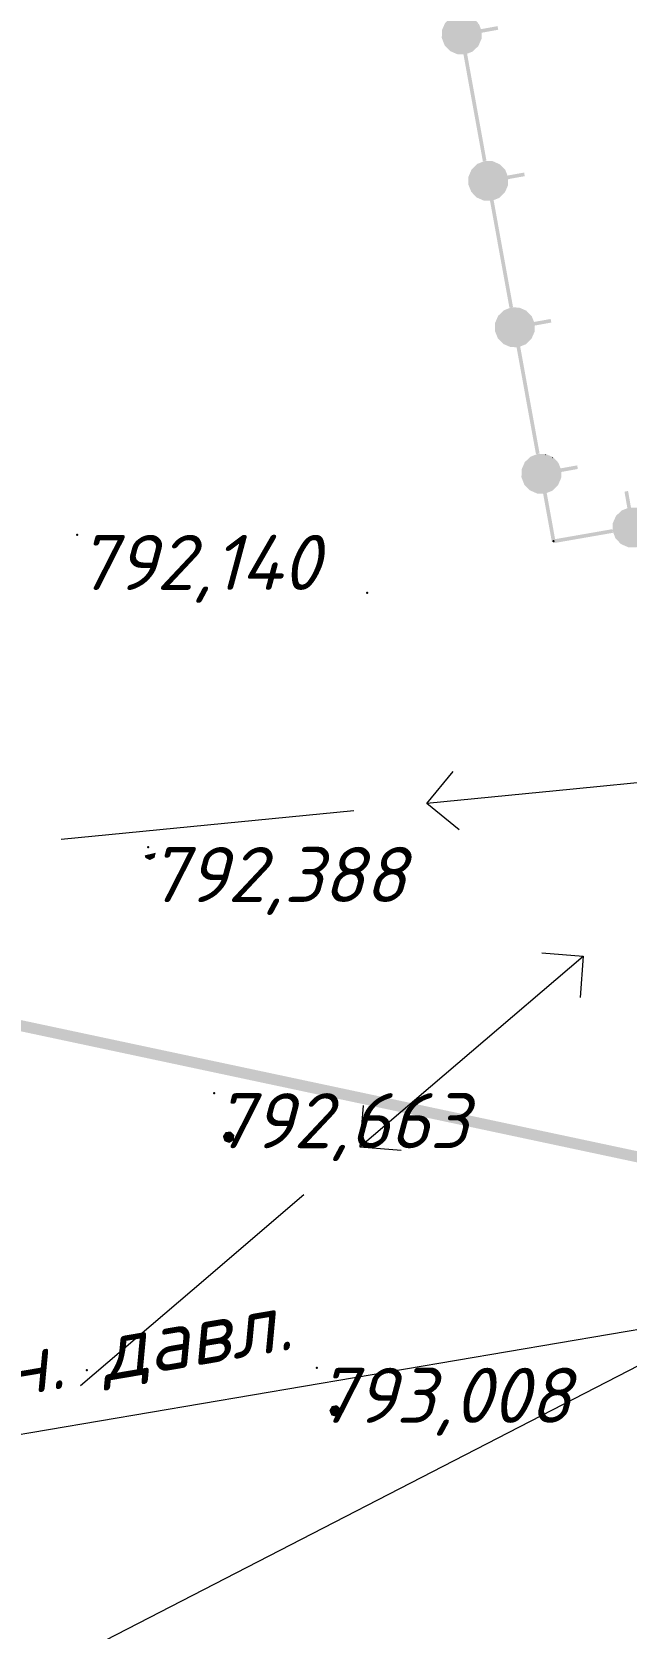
# Model space of a CAD drawing. Header units: metres. Extents: x 629572 to 645168, y 4785785 to 4790166.
# Drawn here: x 634829.39 to 634845.56, y 4788225.77 to 4788269.22 of the extents above; entities that cross this region are included whole.
import ezdxf

# ---------------------------------------------------------------- set-up
doc = ezdxf.new("R2010")
doc.units = ezdxf.units.M
doc.linetypes.add('Сплошная_0_50', pattern=[0])
for name, color, linetype in [('Газопровод подземный', 7, 'CONTINUOUS'), ('Дороги с покрытием (осевая линия)', 7, 'CONTINUOUS'), ('красная линия', 7, 'CONTINUOUS'), ('Нурсултан', 7, 'CONTINUOUS'), ('Ограды металлические (H более 1м) на металлических круглых столбах с шагом', 7, 'CONTINUOUS')]:
    doc.layers.add(name, color=color, linetype=linetype)
doc.layers.add('ЛЭП в.напряж.', color=10, linetype='SIL_KAB_VYSVOLT', lineweight=13)
doc.layers.add('ЛЭП н.напряж. подзем.', color=10, linetype='SIL_KAB_NIZVOLT', lineweight=13)
doc.styles.add('ISOCPEUR', font='isocpeui.ttf')
doc.styles.get("Standard").update_dxf_attribs({"font": 'isocpeui.ttf'})
doc.linetypes.add('GAZ_PODZ', pattern='A,4,-2.2,["|",Standard,S=1.8,R=0,X=-1.5,Y=-1],0,["-",Standard,S=1.5,R=0,X=-1.5,Y=0.05],4,-2,10,-2', length=24.2)
doc.linetypes.add('SIL_KAB_NIZVOLT', pattern='A,1,["<",Standard,S=1.6,R=0,X=-1,Y=-0.8],6,0,1,[">",Standard,S=1.6,R=0,X=-0.8,Y=-0.8],-2,8,-2', length=20)
doc.linetypes.add('SIL_KAB_VYSVOLT', pattern='A,1.5,["<<",Standard,S=1.6,R=0,X=-1.5,Y=-0.8],5,0,1.5,[">>",Standard,S=1.6,R=0,X=-2.14,Y=-0.8],-2,8,-2', length=20)

msp = doc.modelspace()

# ---------------------------------------------------------------- hatches: boundary and pattern name
at = {"layer": 'Дороги с покрытием (осевая линия)'}
for points in [[(634832.756, 4788246.869), (634832.757, 4788246.873), (634832.755, 4788246.873), (634832.746, 4788246.871), (634832.744, 4788246.87), (634832.736, 4788246.868), (634832.479, 4788246.806), (634832.469, 4788246.804), (634832.46, 4788246.802), (634832.475, 4788246.738), (634832.476, 4788246.734), (634832.48, 4788246.732), (634832.484, 4788246.741), (634832.48, 4788246.732), (634832.575, 4788246.687), (634832.598, 4788246.676), (634832.602, 4788246.686), (634832.598, 4788246.676), (634832.601, 4788246.675), (634832.603, 4788246.674), (634832.607, 4788246.677), (634832.723, 4788246.734), (634832.729, 4788246.741)], [(634834.894, 4788239.189), (634834.855, 4788239.227), (634834.854, 4788239.227), (634834.81, 4788239.273), (634834.803, 4788239.28), (634834.795, 4788239.283), (634834.795, 4788239.277), (634834.796, 4788239.273), (634834.795, 4788239.283), (634834.752, 4788239.278), (634834.665, 4788239.27), (634834.666, 4788239.26), (634834.665, 4788239.268), (634834.665, 4788239.27), (634834.66, 4788239.269), (634834.66, 4788239.268), (634834.658, 4788239.265), (634834.666, 4788239.26), (634834.658, 4788239.265), (634834.587, 4788239.156), (634834.584, 4788239.152), (634834.586, 4788239.148), (634834.595, 4788239.151), (634834.586, 4788239.148), (634834.59, 4788239.136), (634834.59, 4788239.134), (634834.63, 4788239.023), (634834.636, 4788239.017), (634834.639, 4788239.026), (634834.636, 4788239.017), (634834.735, 4788238.982), (634834.759, 4788238.974), (634834.761, 4788238.973), (634834.763, 4788238.972), (634834.767, 4788238.975), (634834.766, 4788238.976), (634834.762, 4788238.983), (634834.767, 4788238.975), (634834.877, 4788239.044), (634834.881, 4788239.046), (634834.882, 4788239.051), (634834.882, 4788239.06), (634834.879, 4788239.117), (634834.882, 4788239.051), (634834.896, 4788239.181), (634834.897, 4788239.185)], [(634837.786, 4788231.608), (634837.788, 4788231.68), (634837.789, 4788231.68), (634837.792, 4788231.736), (634837.792, 4788231.741), (634837.788, 4788231.744), (634837.697, 4788231.824), (634837.69, 4788231.83), (634837.684, 4788231.822), (634837.69, 4788231.83), (634837.686, 4788231.833), (634837.682, 4788231.832), (634837.64, 4788231.825), (634837.554, 4788231.809), (634837.549, 4788231.808), (634837.548, 4788231.807), (634837.547, 4788231.804), (634837.555, 4788231.799), (634837.547, 4788231.804), (634837.485, 4788231.689), (634837.485, 4788231.681), (634837.494, 4788231.685), (634837.485, 4788231.681), (634837.532, 4788231.57), (634837.532, 4788231.569), (634837.536, 4788231.56), (634837.543, 4788231.554), (634837.645, 4788231.527), (634837.669, 4788231.521), (634837.671, 4788231.53), (634837.677, 4788231.522), (634837.782, 4788231.6), (634837.777, 4788231.606), (634837.779, 4788231.604), (634837.782, 4788231.6), (634837.786, 4788231.608), (634837.776, 4788231.608)]]:
    msp.add_hatch(color=7, dxfattribs=at).paths.add_polyline_path(points)
at = {"layer": 'Ограды металлические (H более 1м) на металлических круглых столбах с шагом'}
for points in [[(634841.133, 4788268.609), (634841.661, 4788265.698), (634841.759, 4788265.716), (634841.232, 4788268.627), (634841.375, 4788268.684), (634841.367, 4788268.703), (634841.372, 4788268.691), (634841.375, 4788268.684), (634841.391, 4788268.694), (634841.414, 4788268.76), (634841.391, 4788268.694), (634841.532, 4788268.83), (634841.539, 4788268.837), (634841.543, 4788268.846), (634841.539, 4788268.902), (634841.537, 4788268.936), (634841.543, 4788268.846), (634841.621, 4788269.025), (634841.625, 4788269.034), (634841.625, 4788269.044), (634841.627, 4788269.198), (634842.079, 4788269.28), (634842.061, 4788269.378), (634841.609, 4788269.296), (634841.56, 4788269.421), (634841.553, 4788269.44), (634841.506, 4788269.421), (634841.542, 4788269.456), (634841.453, 4788269.548), (634841.407, 4788269.596), (634841.4, 4788269.603), (634841.391, 4788269.607), (634841.349, 4788269.625), (634841.212, 4788269.685), (634841.192, 4788269.639), (634841.193, 4788269.689), (634840.998, 4788269.692), (634840.997, 4788269.654), (634840.997, 4788269.653), (634840.998, 4788269.692), (634840.988, 4788269.693), (634840.978, 4788269.689), (634840.912, 4788269.614), (634840.938, 4788269.643), (634840.978, 4788269.689), (634840.797, 4788269.617), (634840.815, 4788269.571), (634840.8, 4788269.61), (634840.797, 4788269.617), (634840.788, 4788269.614), (634840.781, 4788269.607), (634840.758, 4788269.541), (634840.781, 4788269.607), (634840.64, 4788269.471), (634840.633, 4788269.464), (634840.629, 4788269.455), (634840.633, 4788269.399), (634840.635, 4788269.365), (634840.629, 4788269.455), (634840.551, 4788269.276), (634840.597, 4788269.256), (634840.581, 4788269.263), (634840.551, 4788269.276), (634840.548, 4788269.267), (634840.547, 4788269.257), (634840.544, 4788269.062), (634840.544, 4788269.052), (634840.548, 4788269.043), (634840.585, 4788269.058), (634840.548, 4788269.043), (634840.612, 4788268.88), (634840.619, 4788268.861), (634840.623, 4788268.852), (634840.63, 4788268.845), (634840.719, 4788268.753), (634840.765, 4788268.705), (634840.801, 4788268.74), (634840.765, 4788268.705), (634840.781, 4788268.694), (634840.788, 4788268.709), (634840.788, 4788268.71), (634840.781, 4788268.694), (634840.823, 4788268.676), (634840.96, 4788268.616), (634840.98, 4788268.662), (634840.96, 4788268.616), (634840.969, 4788268.612), (634840.979, 4788268.612)], [(634841.856, 4788264.623), (634842.384, 4788261.712), (634842.482, 4788261.73), (634841.954, 4788264.641), (634842.098, 4788264.698), (634842.079, 4788264.744), (634842.095, 4788264.705), (634842.098, 4788264.698), (634842.114, 4788264.708), (634842.136, 4788264.774), (634842.114, 4788264.708), (634842.254, 4788264.844), (634842.261, 4788264.851), (634842.265, 4788264.86), (634842.262, 4788264.916), (634842.26, 4788264.95), (634842.265, 4788264.86), (634842.343, 4788265.039), (634842.347, 4788265.048), (634842.347, 4788265.058), (634842.35, 4788265.212), (634842.801, 4788265.294), (634842.784, 4788265.392), (634842.332, 4788265.31), (634842.283, 4788265.435), (634842.275, 4788265.453), (634842.272, 4788265.463), (634842.265, 4788265.47), (634842.242, 4788265.447), (634842.229, 4788265.435), (634842.265, 4788265.47), (634842.176, 4788265.562), (634842.129, 4788265.61), (634842.122, 4788265.617), (634842.113, 4788265.621), (634842.107, 4788265.606), (634842.093, 4788265.575), (634842.113, 4788265.621), (634842.072, 4788265.639), (634841.934, 4788265.699), (634841.914, 4788265.653), (634841.934, 4788265.699), (634841.925, 4788265.703), (634841.915, 4788265.703), (634841.72, 4788265.706), (634841.72, 4788265.668), (634841.72, 4788265.666), (634841.72, 4788265.706), (634841.71, 4788265.707), (634841.701, 4788265.703), (634841.635, 4788265.628), (634841.661, 4788265.657), (634841.701, 4788265.703), (634841.52, 4788265.631), (634841.527, 4788265.612), (634841.522, 4788265.624), (634841.52, 4788265.631), (634841.51, 4788265.628), (634841.503, 4788265.621), (634841.481, 4788265.555), (634841.503, 4788265.621), (634841.363, 4788265.485), (634841.356, 4788265.478), (634841.352, 4788265.469), (634841.398, 4788265.449), (634841.395, 4788265.452), (634841.398, 4788265.449), (634841.352, 4788265.469), (634841.274, 4788265.29), (634841.32, 4788265.27), (634841.304, 4788265.277), (634841.274, 4788265.29), (634841.27, 4788265.281), (634841.27, 4788265.271), (634841.267, 4788265.076), (634841.266, 4788265.066), (634841.27, 4788265.057), (634841.307, 4788265.072), (634841.27, 4788265.057), (634841.334, 4788264.894), (634841.342, 4788264.875), (634841.345, 4788264.866), (634841.352, 4788264.859), (634841.441, 4788264.767), (634841.488, 4788264.719), (634841.524, 4788264.754), (634841.488, 4788264.719), (634841.504, 4788264.708), (634841.545, 4788264.69), (634841.683, 4788264.63), (634841.692, 4788264.626), (634841.702, 4788264.626), (634841.702, 4788264.633), (634841.703, 4788264.676), (634841.702, 4788264.626)], [(634842.578, 4788260.637), (634843.106, 4788257.726), (634843.205, 4788257.743), (634842.677, 4788260.655), (634842.82, 4788260.712), (634842.802, 4788260.758), (634842.817, 4788260.719), (634842.82, 4788260.712), (634842.836, 4788260.722), (634842.859, 4788260.788), (634842.836, 4788260.722), (634842.977, 4788260.858), (634842.984, 4788260.865), (634842.988, 4788260.874), (634842.984, 4788260.93), (634842.982, 4788260.964), (634842.988, 4788260.874), (634843.066, 4788261.053), (634843.07, 4788261.062), (634843.07, 4788261.072), (634843.072, 4788261.226), (634843.524, 4788261.308), (634843.506, 4788261.406), (634843.054, 4788261.324), (634843.005, 4788261.449), (634842.998, 4788261.467), (634842.987, 4788261.484), (634842.898, 4788261.576), (634842.852, 4788261.624), (634842.816, 4788261.589), (634842.852, 4788261.624), (634842.845, 4788261.631), (634842.836, 4788261.635), (634842.829, 4788261.62), (634842.822, 4788261.603), (634842.836, 4788261.635), (634842.794, 4788261.653), (634842.657, 4788261.713), (634842.637, 4788261.667), (634842.657, 4788261.713), (634842.648, 4788261.717), (634842.638, 4788261.717), (634842.443, 4788261.72), (634842.433, 4788261.721), (634842.424, 4788261.717), (634842.357, 4788261.641), (634842.383, 4788261.671), (634842.424, 4788261.717), (634842.242, 4788261.645), (634842.25, 4788261.626), (634842.245, 4788261.638), (634842.242, 4788261.645), (634842.233, 4788261.642), (634842.226, 4788261.635), (634842.26, 4788261.599), (634842.226, 4788261.635), (634842.203, 4788261.569), (634842.226, 4788261.635), (634842.085, 4788261.499), (634842.078, 4788261.492), (634842.074, 4788261.483), (634841.997, 4788261.304), (634842.042, 4788261.284), (634842.026, 4788261.291), (634841.997, 4788261.304), (634841.993, 4788261.295), (634841.992, 4788261.285), (634841.989, 4788261.09), (634841.989, 4788261.08), (634841.993, 4788261.071), (634842.03, 4788261.086), (634841.993, 4788261.071), (634842.057, 4788260.908), (634842.064, 4788260.889), (634842.111, 4788260.908), (634842.064, 4788260.889), (634842.068, 4788260.88), (634842.075, 4788260.873), (634842.164, 4788260.781), (634842.21, 4788260.733), (634842.226, 4788260.722), (634842.268, 4788260.704), (634842.405, 4788260.644), (634842.414, 4788260.64), (634842.424, 4788260.64), (634842.424, 4788260.647), (634842.425, 4788260.69), (634842.424, 4788260.64)], [(634845.202, 4788255.584), (634845.185, 4788255.683), (634843.627, 4788255.411), (634843.399, 4788256.669), (634843.543, 4788256.726), (634843.535, 4788256.745), (634843.54, 4788256.733), (634843.543, 4788256.726), (634843.559, 4788256.736), (634843.524, 4788256.772), (634843.559, 4788256.736), (634843.582, 4788256.802), (634843.559, 4788256.736), (634843.699, 4788256.872), (634843.706, 4788256.879), (634843.71, 4788256.888), (634843.707, 4788256.944), (634843.705, 4788256.978), (634843.71, 4788256.888), (634843.788, 4788257.067), (634843.742, 4788257.087), (634843.758, 4788257.08), (634843.788, 4788257.067), (634843.792, 4788257.076), (634843.792, 4788257.086), (634843.795, 4788257.24), (634844.246, 4788257.322), (634844.229, 4788257.42), (634843.777, 4788257.338), (634843.728, 4788257.463), (634843.72, 4788257.481), (634843.674, 4788257.463), (634843.72, 4788257.481), (634843.717, 4788257.491), (634843.71, 4788257.498), (634843.621, 4788257.59), (634843.574, 4788257.638), (634843.538, 4788257.603), (634843.558, 4788257.649), (634843.517, 4788257.667), (634843.379, 4788257.727), (634843.359, 4788257.681), (634843.36, 4788257.731), (634843.165, 4788257.734), (634843.155, 4788257.735), (634843.146, 4788257.731), (634843.161, 4788257.694), (634843.146, 4788257.731), (634843.08, 4788257.655), (634843.106, 4788257.685), (634843.146, 4788257.731), (634842.965, 4788257.659), (634842.972, 4788257.64), (634842.967, 4788257.652), (634842.965, 4788257.659), (634842.955, 4788257.656), (634842.948, 4788257.649), (634842.983, 4788257.613), (634842.948, 4788257.649), (634842.926, 4788257.583), (634842.948, 4788257.649), (634842.808, 4788257.513), (634842.801, 4788257.506), (634842.797, 4788257.497), (634842.8, 4788257.441), (634842.803, 4788257.407), (634842.797, 4788257.497), (634842.719, 4788257.318), (634842.765, 4788257.298), (634842.749, 4788257.305), (634842.719, 4788257.318), (634842.715, 4788257.309), (634842.715, 4788257.299), (634842.712, 4788257.104), (634842.752, 4788257.103), (634842.712, 4788257.104), (634842.711, 4788257.094), (634842.715, 4788257.085), (634842.752, 4788257.1), (634842.715, 4788257.085), (634842.779, 4788256.922), (634842.787, 4788256.903), (634842.833, 4788256.922), (634842.787, 4788256.903), (634842.79, 4788256.894), (634842.797, 4788256.887), (634842.886, 4788256.795), (634842.933, 4788256.747), (634842.949, 4788256.736), (634842.955, 4788256.751), (634842.969, 4788256.781), (634842.949, 4788256.736), (634842.991, 4788256.718), (634843.128, 4788256.658), (634843.137, 4788256.654), (634843.147, 4788256.654), (634843.147, 4788256.661), (634843.148, 4788256.704), (634843.147, 4788256.654), (634843.301, 4788256.651), (634843.538, 4788255.344), (634843.583, 4788255.352), (634843.587, 4788255.353), (634843.588, 4788255.349), (634843.596, 4788255.304)], [(634843.379, 4788257.727), (634843.37, 4788257.731), (634843.36, 4788257.731), (634843.36, 4788257.723), (634843.359, 4788257.681)], [(634843.574, 4788257.638), (634843.567, 4788257.645), (634843.558, 4788257.649), (634843.552, 4788257.634), (634843.538, 4788257.603)], [(634846.278, 4788255.772), (634849.192, 4788256.281), (634849.175, 4788256.38), (634846.26, 4788255.871), (634846.205, 4788256.014), (634846.194, 4788256.031), (634846.158, 4788255.996), (634846.194, 4788256.031), (634846.128, 4788256.054), (634846.194, 4788256.031), (634846.06, 4788256.172), (634846.023, 4788256.138), (634846.044, 4788256.183), (634845.988, 4788256.18), (634845.954, 4788256.178), (634846.044, 4788256.183), (634845.865, 4788256.262), (634845.846, 4788256.266), (634845.845, 4788256.216), (634845.846, 4788256.266), (634845.828, 4788256.258), (634845.754, 4788256.222), (634845.846, 4788256.266), (634845.692, 4788256.27), (634845.613, 4788256.722), (634845.515, 4788256.705), (634845.594, 4788256.253), (634845.469, 4788256.204), (634845.45, 4788256.197), (634845.434, 4788256.187), (634845.456, 4788256.163), (634845.468, 4788256.151), (634845.434, 4788256.187), (634845.341, 4788256.098), (634845.292, 4788256.052), (634845.327, 4788256.016), (634845.292, 4788256.052), (634845.285, 4788256.045), (634845.281, 4788256.036), (634845.296, 4788256.029), (634845.304, 4788256.026), (634845.281, 4788256.036), (634845.263, 4788255.995), (634845.202, 4788255.858), (634845.198, 4788255.849), (634845.198, 4788255.839), (634845.194, 4788255.644), (634845.193, 4788255.634), (634845.197, 4788255.624), (634845.267, 4788255.442), (634845.278, 4788255.426), (634845.412, 4788255.285), (634845.419, 4788255.278), (634845.428, 4788255.274), (634845.607, 4788255.195), (634845.627, 4788255.24), (634845.62, 4788255.224), (634845.607, 4788255.195), (634845.626, 4788255.19), (634845.821, 4788255.186), (634845.822, 4788255.226), (634845.821, 4788255.186), (634845.831, 4788255.186), (634845.84, 4788255.189), (634846.004, 4788255.252), (634846.022, 4788255.26), (634846.004, 4788255.306), (634846.022, 4788255.26), (634846.031, 4788255.263), (634846.039, 4788255.27), (634846.016, 4788255.294), (634846.013, 4788255.297), (634846.039, 4788255.27), (634846.131, 4788255.359), (634846.18, 4788255.405), (634846.191, 4788255.421), (634846.176, 4788255.427), (634846.145, 4788255.441), (634846.191, 4788255.421), (634846.209, 4788255.462), (634846.27, 4788255.599), (634846.224, 4788255.619), (634846.27, 4788255.599), (634846.274, 4788255.618)]]:
    msp.add_hatch(color=7, dxfattribs=at).paths.add_polyline_path(points)

# ---------------------------------------------------------------- linework, layer by layer
at = {"layer": 'Газопровод подземный', "color": 50, "linetype": 'GAZ_PODZ', "lineweight": 13, "ltscale": 0.5, "flags": 128}
msp.add_lwpolyline([(634767.772, 4788220.603), (634852.542, 4788235.035), (634896.009, 4788225.723), (634931.084, 4788219.172), (634979.801, 4788210.62), (635199.374, 4788167.924), (635281.07, 4788167.023), (635401.234, 4788144.547), (635406.883, 4788140.607), (635414.121, 4788129.765)], dxfattribs=at)
at = {"layer": 'красная линия', "color": 1, "linetype": 'Сплошная_0_50', "lineweight": 0, "true_color": 0xff0000, "const_width": 0.3, "elevation": 794.579, "flags": 128}
msp.add_lwpolyline([(635401.641, 4788148.595), (634957.655, 4788205.711), (634868.946, 4788233.682), (634603.956, 4788290.084), (634469.438, 4788276.801), (634466.442, 4788288.998), (634455.452, 4788300.111), (634423.85, 4788288.187), (634367.861, 4788295.693), (634267.843, 4788409.4), (634475.845, 4788682.207), (634474.555, 4788790.795), (634449.85, 4788818.401), (634024.042, 4788644.6), (633889.34, 4788556.209), (633827.944, 4788529.992), (633792.752, 4788543.316), (633784.34, 4788495.79), (633741.538, 4788462.098), (633741.25, 4788461.815), (633707.246, 4788430.797), (633615.343, 4788446.001), (633603.65, 4788448.117), (633593.847, 4788448.295), (633403.135, 4788458.998), (633383.735, 4788456.919), (632950.737, 4788523.705), (632422.446, 4788608.882), (631759.541, 4788723.01), (631749.061, 4788727.901), (631729.34, 4788731.902), (631702.953, 4788733.892), (631676.149, 4788739.917), (631633.151, 4788748.593), (631552.757, 4788764.604), (631505.748, 4788774.005), (631486.053, 4788777.916), (631418.334, 4788781.792), (630663.641, 4788895.085)], dxfattribs=at)
at = {"layer": 'ЛЭП в.напряж.', "lineweight": 13}
msp.add_lwpolyline([(635094.192, 4788216.187), (635091.807, 4788193.096), (635037.688, 4788203.077), (634989.445, 4788212.408), (634943.944, 4788221.156), (634903.173, 4788229.756), (634855.942, 4788238.087), (634815.233, 4788217.108), (634760.25, 4788226.648), (634705.654, 4788234.71), (634655.704, 4788243.501), (634645.081, 4788239.296), (634600.493, 4788288.281), (634571.888, 4788284.167), (634525.981, 4788278.309), (634467.227, 4788288.266), (634469.815, 4788291.316)], dxfattribs=at)
at = {"layer": 'ЛЭП н.напряж. подзем.', "color": 10, "linetype": 'Continuous', "lineweight": 13}
for p, q in [((634840.138, 4788248.212), (634840.856, 4788249.086)), ((634848.1, 4788248.996), (634844.119, 4788248.604)), ((634844.119, 4788248.604), (634840.138, 4788248.212)), ((634838.148, 4788248.016), (634834.167, 4788247.623)), ((634841.013, 4788247.494), (634840.138, 4788248.212)), ((634834.167, 4788247.623), (634830.186, 4788247.231)), ((634841.353, 4788241.463), (634844.394, 4788244.062)), ((634843.266, 4788244.15), (634844.394, 4788244.062)), ((634844.394, 4788244.062), (634844.306, 4788242.934)), ((634838.312, 4788238.864), (634841.353, 4788241.463)), ((634838.401, 4788239.992), (634838.312, 4788238.864)), ((634838.312, 4788238.864), (634839.44, 4788238.776)), ((634833.751, 4788234.966), (634836.792, 4788237.565)), ((634830.71, 4788232.367), (634833.751, 4788234.966))]:
    msp.add_line(p, q, dxfattribs=at)
at = {"layer": 'Нурсултан', "color": 7}
for p in [(634830.621, 4788255.528, 5.463), (634843.587, 4788255.353, 5.683), (634838.511, 4788253.951, 5.694), (634832.554, 4788247.03, 5.711), (634834.345, 4788240.329, 5.986), (634830.884, 4788232.79, 6.045), (634837.142, 4788232.852, 6.331)]:
    msp.add_point(p, dxfattribs=at)

# ---------------------------------------------------------------- texts
at = {"layer": 'Газопровод подземный', "color": 2, "style": 'ISOCPEUR'}
msp.add_text('средн. давл.', height=1.61454, rotation=9.6617, dxfattribs=at).set_placement((634824.442, 4788231.306))
at = {"layer": 'Нурсултан', "color": 251, "char_height": 1.5, "attachment_point": 1, "style": 'ISOCPEUR'}
for s, insert in [('792,140', (634830.621, 4788255.528, 5.463)), ('792,388', (634832.554, 4788247.03, 5.711)), ('792,663', (634834.345, 4788240.329, 5.986)), ('793,008', (634837.142, 4788232.852, 6.331))]:
    msp.add_mtext(s, dxfattribs=dict(at, insert=insert))

doc.saveas('drawing.dxf')
